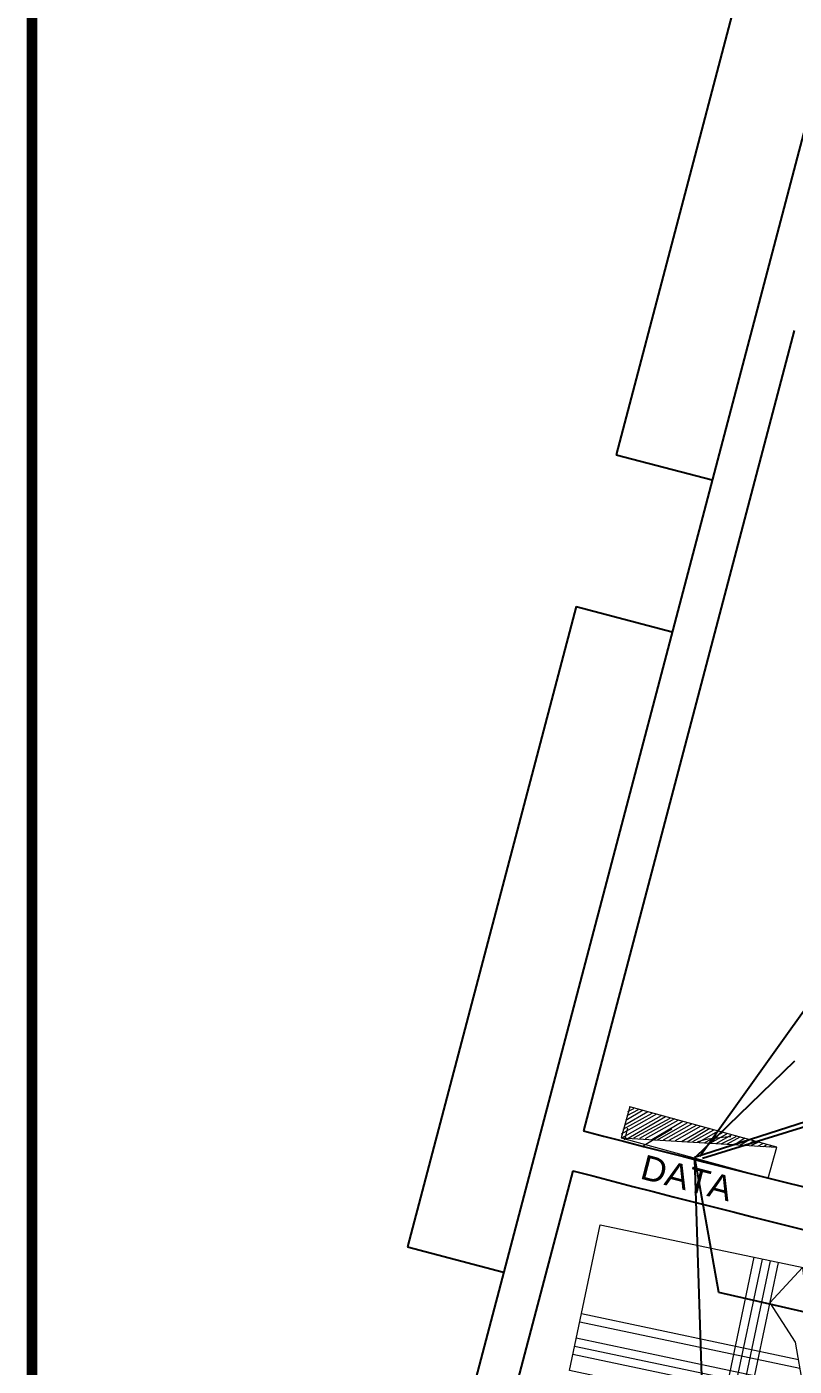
# Model space of a CAD drawing. Header units: inches. Extents: x -221585 to 401252, y -284294 to 332380.
# Drawn here: x 143617 to 144081, y 27985 to 28794 of the extents above; entities that cross this region are included whole.
import ezdxf

# ---------------------------------------------------------------- set-up
doc = ezdxf.new("R2010")
doc.units = ezdxf.units.IN
doc.header["$MEASUREMENT"] = 0
doc.linetypes.add('HIDDEN2', pattern=[0.1875, 0.125, -0.0625])
doc.layers.add('FURN', color=56, linetype='Continuous', lineweight=0)
doc.layers.add('text', color=72, linetype='HIDDEN2', lineweight=5)
doc.styles.add('DIM', font='arial.ttf')

# ---------------------------------------------------------------- blocks, each defined once
blk = doc.blocks.new('A$C25933C84')
at = {"color": 8, "linetype": 'Continuous'}
for p, q in [((0, 0.9), (2, 0.9)), ((0, 0), (0, 0.9)), ((0.3, 0.9), (0.3, 0)), ((0.6, 0.7), (0.6, 0.9)), ((2, 0.9), (2, 0)), ((0.65, 0.3), (0.6, 0.7)), ((0.7, 0.45), (0.6, 0.7)), ((0.9, 0.25), (0.7, 0.45)), ((0.75, 0), (0.65, 0.3)), ((0.75, 0), (0.9, 0.25)), ((2, 0), (0, 0))]:
    blk.add_line(p, q, dxfattribs=at)
at = {"color": 8}
for p, q in [((0.9, 0), (0.9, 0.9)), ((0.95, 0), (0.95, 0.9)), ((1, 0), (1, 0.9)), ((1.05, 0), (1.05, 0.9)), ((0.6, 0.8), (2, 0.8)), ((0.6, 0.75), (2, 0.75)), ((0.6, 0.7), (2, 0.7)), ((0.64, 0.6), (2, 0.6)), ((0.66, 0.55), (2, 0.55))]:
    blk.add_line(p, q, dxfattribs=at)

msp = doc.modelspace()

# ---------------------------------------------------------------- linework, layer by layer
at = {"color": 42}
for p, q in [((144766.38, 29150.92), (144024.04, 28111.7)), ((144905.3, 28396.94), (144020.71, 28110.97)), ((144936.44, 28391), (144025.48, 28110.49)), ((144020.83, 28110.72, 1.26), (144081.39, 28169.32)), ((144035.47, 28029.41), (144020.83, 28110.72, 1.26)), ((144025.99, 27954.64), (144021, 28109.75, 1.24)), ((144460.59, 27931.57), (144035.47, 28029.41))]:
    msp.add_line(p, q, dxfattribs=at)
at = {"color": 20, "ltscale": 10}
for p, q in [((144075.21, 28922.44, 0.42), (143973.34, 28535.63, 0.42)), ((143973.34, 28535.63, 0.42), (144031.36, 28520.35, 0.42)), ((143949.15, 28443.8, 0.42), (143847.28, 28056.99, 0.42)), ((143949.15, 28443.8, 0.42), (144007.17, 28428.52, 0.42)), ((143847.28, 28056.99, 0.42), (143905.3, 28041.71, 0.42))]:
    msp.add_line(p, q, dxfattribs=at)
at = {"color": 4, "ltscale": 8}
for p, q in [((144108, 28811.37, 0.42), (143855.65, 27853.17, 0.42)), ((144080.99, 28610.63, 0.42), (143953.65, 28127.12, 0.42)), ((143947.16, 28102.97, 0.84), (143879.7, 27846.84, 0.42))]:
    msp.add_line(p, q, dxfattribs=at)
at = {"color": 6, "const_width": 6.3}
msp.add_lwpolyline([(143620.29, 24452.24), (143620.29, 30283.01), (152235.63, 30312.6), (152235.63, 24481.83)], close=True, dxfattribs=at)
at = {"color": 30, "linetype": 'Continuous', "lineweight": 9, "true_color": 0x00001e, "elevation": 1.26}
msp.add_lwpolyline([(143976.39, 28122.89), (144065.26, 28098.54), (144070.51, 28117.24), (143981.65, 28141.59), (143976.39, 28122.89), (144070.51, 28117.24)], dxfattribs=at)
msp.add_lwpolyline([(143976.39, 28122.89), (144065.26, 28098.54), (144070.51, 28117.24), (143981.65, 28141.59), (143976.39, 28122.89), (144070.51, 28117.24)], dxfattribs=at)
at = {"color": 1, "linetype": 'Continuous', "lineweight": 9, "true_color": 0x000001, "elevation": 1.26}
for points in [[(143977.6, 28128.17), (143995.05, 28137.88), (143995.05, 28137.88)], [(143977.6, 28128.17), (143995.05, 28137.88), (143995.05, 28137.88)], [(143978.56, 28130.65), (143992.57, 28138.84), (143992.57, 28138.84)], [(143978.56, 28130.65), (143992.57, 28138.84), (143992.57, 28138.84)], [(143979.15, 28133.46), (143989.74, 28139.79), (143989.74, 28139.79)], [(143979.15, 28133.46), (143989.74, 28139.79), (143989.74, 28139.79)], [(143980.1, 28136.29), (143986.94, 28140.03), (143986.94, 28140.03)], [(143980.1, 28136.29), (143986.94, 28140.03), (143986.94, 28140.03)], [(143980.36, 28138.75), (143984.13, 28140.63), (143984.13, 28140.63)], [(143980.36, 28138.75), (143984.13, 28140.63), (143984.13, 28140.63)], [(143981.3, 28141.57), (143982, 28141.6), (143982, 28141.6)], [(143981.3, 28141.57), (143982, 28141.6), (143982, 28141.6)], [(143976.65, 28125.34), (143997.86, 28137.29), (143997.86, 28137.29)], [(143976.74, 28122.9), (144000.69, 28136.34), (144000.69, 28136.34)], [(143976.74, 28122.9), (144000.69, 28136.34), (144000.69, 28136.34)], [(143980.59, 28122.69), (144003.16, 28135.73), (144003.16, 28135.73)], [(143980.59, 28122.69), (144003.16, 28135.73), (144003.16, 28135.73)], [(143984.08, 28122.82), (144005.99, 28134.79), (144005.99, 28134.79)], [(143984.08, 28122.82), (144005.99, 28134.79), (144005.99, 28134.79)], [(143987.58, 28122.6), (144008.79, 28134.54), (144008.79, 28134.54)], [(143987.58, 28122.6), (144008.79, 28134.54), (144008.79, 28134.54)], [(143991.08, 28122.38), (144010.92, 28133.57), (144010.92, 28133.57)], [(143991.08, 28122.38), (144010.92, 28133.57), (144010.92, 28133.57)], [(143994.94, 28121.82), (144013.73, 28132.98), (144013.73, 28132.98)], [(143994.94, 28121.82), (144013.73, 28132.98), (144013.73, 28132.98)], [(143998.44, 28121.6), (144016.21, 28132.02), (144016.21, 28132.02)], [(143998.44, 28121.6), (144016.21, 28132.02), (144016.21, 28132.02)], [(144001.92, 28121.73), (144019.03, 28131.42), (144019.03, 28131.42)], [(144001.92, 28121.73), (144019.03, 28131.42), (144019.03, 28131.42)], [(144005.42, 28121.5), (144021.85, 28130.48), (144021.85, 28130.48)], [(144005.42, 28121.5), (144021.85, 28130.48), (144021.85, 28130.48)], [(144009.27, 28121.29), (144024.32, 28129.87), (144024.32, 28129.87)], [(144009.27, 28121.29), (144024.32, 28129.87), (144024.32, 28129.87)], [(143978.54, 28121.57), (143980.38, 28128.62), (143980.38, 28128.62)], [(144012.78, 28120.72), (144027.15, 28128.93), (144027.15, 28128.93)], [(144012.78, 28120.72), (144027.15, 28128.93), (144027.15, 28128.93)], [(144016.28, 28120.5), (144029.95, 28128.68), (144029.95, 28128.68)], [(144016.28, 28120.5), (144029.95, 28128.68), (144029.95, 28128.68)], [(144019.77, 28120.63), (144032.43, 28127.72), (144032.43, 28127.72)], [(144019.77, 28120.63), (144032.43, 28127.72), (144032.43, 28127.72)], [(144023.62, 28120.42), (144035.24, 28127.13), (144035.24, 28127.13)], [(144023.62, 28120.42), (144035.24, 28127.13), (144035.24, 28127.13)], [(144026.78, 28119.84), (144037.72, 28126.17), (144037.72, 28126.17)], [(144026.78, 28119.84), (144037.72, 28126.17), (144037.72, 28126.17)], [(144030.28, 28119.62), (144040.2, 28125.21), (144040.2, 28125.21)], [(144030.28, 28119.62), (144040.2, 28125.21), (144040.2, 28125.21)], [(144033.78, 28119.39), (144043.01, 28124.62), (144043.01, 28124.62)], [(144033.78, 28119.39), (144043.01, 28124.62), (144043.01, 28124.62)], [(144037.26, 28119.52), (144045.84, 28123.67), (144045.84, 28123.67)], [(144037.26, 28119.52), (144045.84, 28123.67), (144045.84, 28123.67)], [(144040.76, 28119.3), (144048.29, 28123.41), (144048.29, 28123.41)], [(144040.76, 28119.3), (144048.29, 28123.41), (144048.29, 28123.41)], [(144044.62, 28118.74), (144051.11, 28122.82), (144051.11, 28122.82)], [(144044.62, 28118.74), (144051.11, 28122.82), (144051.11, 28122.82)], [(144048.12, 28118.52), (144053.94, 28121.87), (144053.94, 28121.87)], [(144048.12, 28118.52), (144053.94, 28121.87), (144053.94, 28121.87)], [(144051.62, 28118.3), (144056.41, 28120.92), (144056.41, 28120.92)], [(144051.62, 28118.3), (144056.41, 28120.92), (144056.41, 28120.92)], [(144055.11, 28118.42), (144059.23, 28120.32), (144059.23, 28120.32)], [(144055.11, 28118.42), (144059.23, 28120.32), (144059.23, 28120.32)], [(144058.97, 28117.87), (144062.06, 28119.38), (144062.06, 28119.38)], [(144058.97, 28117.87), (144062.06, 28119.38), (144062.06, 28119.38)], [(144062.47, 28117.64), (144064.17, 28118.75), (144064.17, 28118.75)], [(144062.47, 28117.64), (144064.17, 28118.75), (144064.17, 28118.75)], [(144065.97, 28117.42), (144066.99, 28118.16), (144066.99, 28118.16)], [(144065.97, 28117.42), (144066.99, 28118.16), (144066.99, 28118.16)], [(144069.47, 28117.2), (144069.45, 28117.55), (144069.45, 28117.55)], [(144069.47, 28117.2), (144069.45, 28117.55), (144069.45, 28117.55)]]:
    msp.add_lwpolyline(points, dxfattribs=at)
at = {"color": 8, "linetype": 'Continuous', "lineweight": 9, "true_color": 0x000008, "elevation": 1.26}
msp.add_lwpolyline([(144006.92, 28128.19), (143989.83, 28118.14), (143989.83, 28118.14)], dxfattribs=at)
msp.add_lwpolyline([(144006.92, 28128.19), (143989.83, 28118.14), (143989.83, 28118.14)], dxfattribs=at)
msp.add_lwpolyline([(144006.92, 28128.19), (143989.83, 28118.14), (143989.83, 28118.14)], dxfattribs=at)
at = {"color": 8, "linetype": 'Continuous', "lineweight": 5, "true_color": 0x767676, "elevation": 1.26}
msp.add_lwpolyline([(144042.7, 28123.56), (144041.31, 28123.51), (144028.79, 28122), (144022.57, 28120.38)], dxfattribs=at)
at = {"color": 4, "ltscale": 10}
for centre, radius, start, end in [((146992.85, 39765.34, 0.84), 12028.5, 255.364615, 259.1705), ((146994.59, 39773.66, 0.84), 12061.99, 255.365808, 259.171169)]:
    msp.add_arc(centre, radius, start, end, dxfattribs=at)

# ---------------------------------------------------------------- block references
at = {"layer": 'FURN', "extrusion": (-5.5e-15, -1.75e-14, -1), "xscale": -99.99999999999372, "yscale": 100, "zscale": -99.99999999999372, "rotation": 191.8991950582351}
msp.add_blockref('A$C25933C84', (-144159.42, 28029.05, -0.42), dxfattribs=at)

# ---------------------------------------------------------------- texts
at = {"layer": 'text', "lineweight": -2, "ltscale": 2, "insert": (144041.25, 28084.38, 1.35), "char_height": 15, "width": 296.3952, "attachment_point": 9, "rotation": 345.44138, "style": 'DIM'}
msp.add_mtext('{\\C3;DATA}', dxfattribs=at)

doc.saveas('drawing.dxf')
